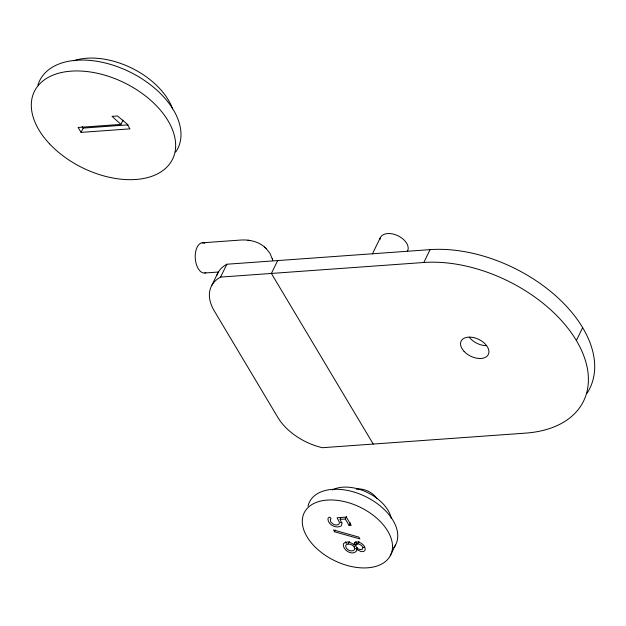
<?xml version="1.0" encoding="UTF-8"?>
<svg xmlns="http://www.w3.org/2000/svg" width="626" height="626" viewBox="0 0 626 626"><rect width="100%" height="100%" fill="white"/><g stroke="black" fill="none" stroke-linecap="round" stroke-linejoin="round"><path stroke-width="0.94" d="M357.548 547.734L356.538 550.896C352.36 556.311 342.172 549.878 343.424 543.767C346.061 540.402 351.186 542.406 353.878 544.706L355.138 542.132M353.878 544.706L354.559 542.734L355.411 542.186A5.595 3.443 26.1 0 1 359.504 542.374C362.493 543.556 365.686 546.514 365.13 550.004A5.564 3.427 26.1 0 1 361.014 551.561L356.71 549.456M123.04 120.098L120.943 124.386L112.046 116.366L117.5 115.974L127.023 123.948L129.958 128.87L81.059 132.383L83.156 128.095L82.178 126.452M211.705 285.566L218.005 272.701M582.657 327.641L576.358 340.505A121.178 74.604 26.1 0 1 525.66 433.114L322.413 447.707A49.227 30.306 26.1 0 1 277.913 417.542L214.264 310.903A49.227 30.306 26.1 0 1 220.571 277.091L226.87 264.227L430.109 249.633A121.178 74.604 26.1 0 1 557.75 297.64A121.178 74.604 26.1 0 1 586.789 393.59M277.678 260.58L271.379 273.445L373.229 444.061M372.368 253.945L380.514 237.324M220.571 277.091L423.81 262.49L430.109 249.633M346.53 516.45L345.27 519.024L349.136 525.496L351.241 525.347L346.319 517.107L337.07 517.772L339.253 521.982L339.3 523.665L338.4 524.572A5.681 3.498 26.1 0 1 333.501 524.361L330.716 521.974L330.348 519.361C332.265 519.259 329.699 515.996 328.58 517.624L327.922 518.672C327.946 524.791 335.99 528.868 341.162 525.996L341.976 523.774L340.121 519.392L340.967 517.679M334.597 531.795L333.501 529.956L358.847 537.108L359.919 538.908L334.597 531.795L335.434 530.081M349.136 525.496L350.396 522.929M348.04 543.978C351.037 543.853 355.49 546.201 354.574 549.691C351.679 552.891 344.895 549.354 345.755 545.176L348.04 543.978L349.3 541.404M354.308 547.147L356.413 542.859L355.748 541.991M357.689 543.947L359.081 544.072L361.664 545.528L362.923 547.633L362.219 549.323C359.645 550.301 356.476 548.478 355.779 545.872L356.617 544.237L357.689 543.947L358.948 541.373M390.209 555.841A48.092 29.61 26.1 0 0 338.314 500.495A48.092 29.61 26.1 0 0 313.673 545.512A48.092 29.61 26.1 0 0 390.209 555.841L395.46 545.121M355.349 548.666L356.781 548.36M340.489 522.647L342.125 522.35M120.943 124.386L78.125 127.461L81.059 132.383M83.156 128.095L128.228 124.856M202.135 242.818L240.415 240.071C249.195 239.414 258.601 241.511 265.221 247.591M204.78 272.991L218.404 272.013M340.121 519.392L345.27 519.024M249.884 240.478L250.556 240.58M247.888 240.188L248.53 240.282M265.886 248.225L270.009 253.397L272.834 260.369M264.634 247.043L266.473 248.772M345.497 541.936L346.295 543.587M356.413 542.859L356.804 543.759M272.388 258.702L272.6 259.477M73.594 60.8A64.83 39.915 26.1 0 1 172.619 108.947M37.936 85.12A76.951 47.373 26.1 0 1 129.324 71.716A76.951 47.373 26.1 0 1 175.671 152.095M356.233 489.196A15.149 9.327 26.1 0 1 376.907 498.734M308.023 506.184A48.092 29.61 26.1 0 1 365.474 496.535A48.092 29.61 26.1 0 1 393.66 547.82M332.39 489.939A35.979 22.153 26.1 0 1 367.493 492.545A35.979 22.153 26.1 0 1 391.328 518.602M364.504 547.335A5.564 3.427 26.1 0 1 363.111 547.273M379.818 239.672A15.149 9.327 26.1 0 1 396.681 235.204A15.149 9.327 26.1 0 1 407.479 251.112M423.81 262.49A121.178 74.604 26.1 0 1 576.358 340.505M486.558 345.638A15.149 9.327 26.1 0 1 469.273 337.234M216.799 275.417A49.227 30.306 26.1 0 1 226.87 264.227M205.837 272.725A15.149 8.201 85.9 0 1 195.226 257.45A15.149 8.201 85.9 0 1 204.827 243.287M49.517 143.808A76.951 47.373 26.1 0 0 171.97 160.342A76.951 47.373 26.1 0 0 88.947 71.787A76.951 47.373 26.1 0 0 49.517 143.808M464.109 351.444A15.149 9.327 26.1 0 0 488.217 354.699A15.149 9.327 26.1 0 0 471.871 337.265A15.149 9.327 26.1 0 0 464.109 351.444"/></g></svg>
